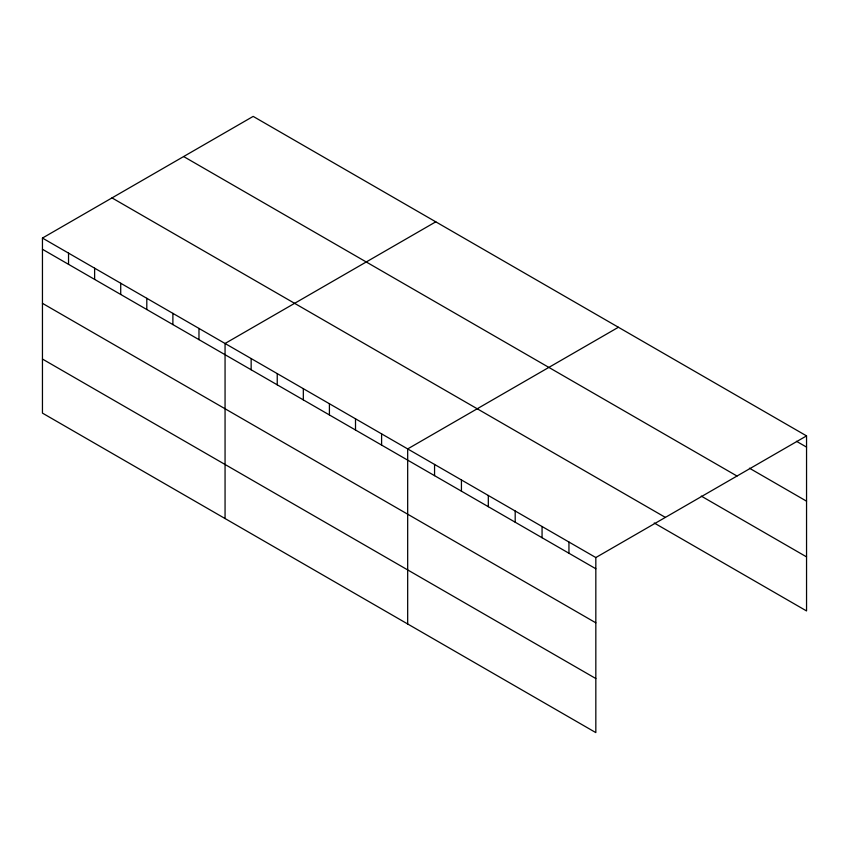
<?xml version="1.0" encoding="UTF-8"?>
<svg xmlns="http://www.w3.org/2000/svg" width="849" height="849" viewBox="0 0 849 849"><rect width="100%" height="100%" fill="white"/><g stroke="black" fill="none" stroke-linecap="round" stroke-linejoin="round"><path stroke-width="1.27" d="M595.828 622.826L595.828 557.549L42.45 238.06L42.45 413.113L595.828 732.602L595.828 622.826L42.45 303.337M654.239 523.005L806.55 610.94L806.55 435.887L253.172 116.398L42.45 238.06M435.792 221.822L225.059 343.484L225.059 518.548M618.401 327.258L407.679 448.919L407.679 623.983M595.828 557.549L806.55 435.887M796.468 441.289L806.55 447.105M749.434 468.192L806.55 501.175M183.639 156.545L737.006 476.034M701.274 496.103L806.55 556.88M111.994 197.902L665.361 517.391M42.45 249.277L595.828 568.766M42.45 359.053L595.828 678.542M568.947 542.023L568.947 553.24M542.065 526.507L542.065 537.725M515.194 510.992L515.194 522.209M488.313 495.476L488.313 506.694M461.432 479.95L461.432 491.168M434.561 464.435L434.561 475.652M381.594 433.86L381.594 445.078M355.508 418.79L355.508 430.019M329.412 403.731L329.412 414.949M303.326 388.672L303.326 399.89M277.241 373.613L277.241 384.83M251.155 358.543L251.155 369.771M198.974 328.425L198.974 339.642M172.888 313.366L172.888 324.583M146.803 298.296L146.803 309.524M120.717 283.237L120.717 294.454M94.621 268.178L94.621 279.395M68.536 253.119L68.536 264.336"/></g></svg>
